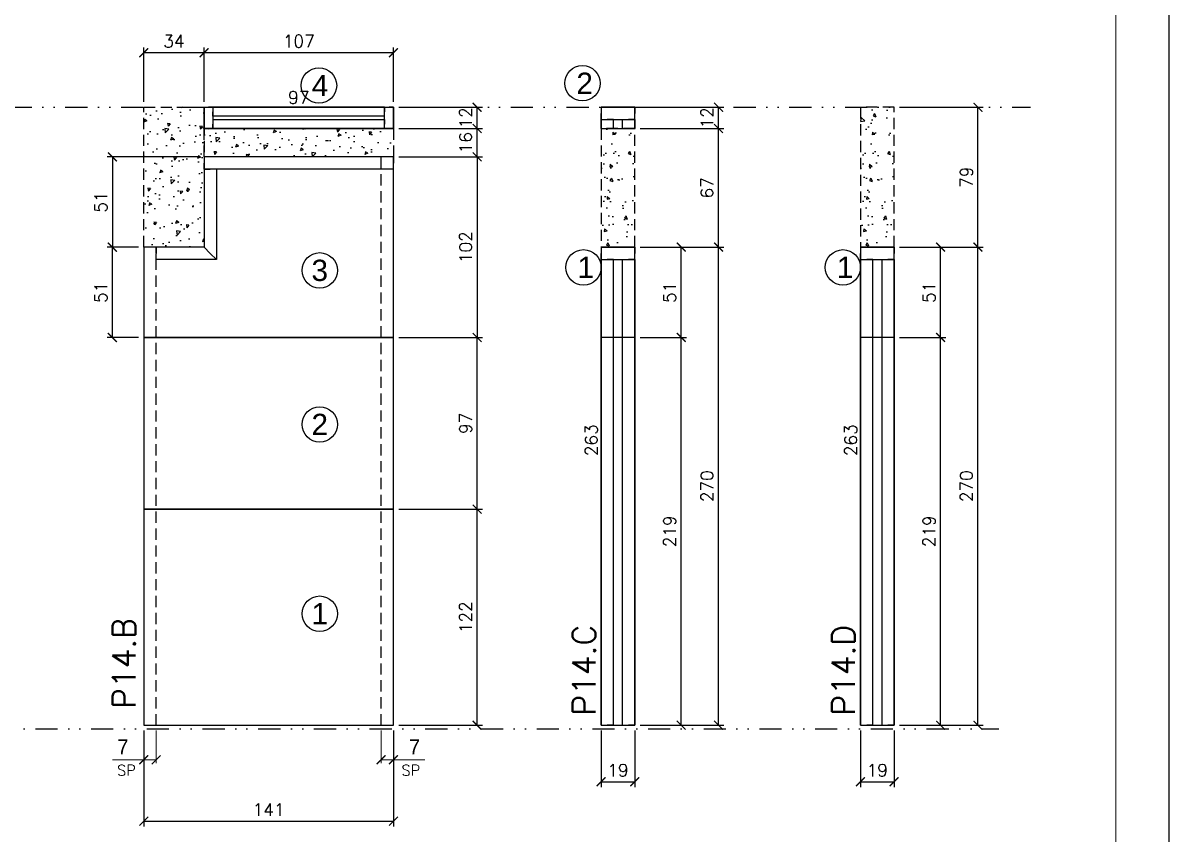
# Model space of a CAD drawing. Extents: x -23436 to 4767, y -4131 to 9755.
# Drawn here: x -16669 to -16021, y 3287 to 3745 of the extents above; entities that cross this region are included whole.
import ezdxf
from ezdxf.enums import TextEntityAlignment as Align

# ---------------------------------------------------------------- set-up
doc = ezdxf.new("R2010")
doc.units = 0
doc.header["$PDMODE"] = 2
doc.header["$PDSIZE"] = 10
doc.linetypes.add('DIVIDE2', pattern=[0.625, 0.25, -0.125, 0, -0.125, 0, -0.125])
doc.linetypes.add('HIDDEN', pattern=[9.525, 6.35, -3.175])
doc.layers.get('0').update_dxf_attribs({"lineweight": 13})
doc.layers.get('Defpoints').update_dxf_attribs({"lineweight": 13})
for name, color, linetype in [('Concreto', 250, 'HIDDEN'), ('Cota', 4, 'Continuous'), ('Cota Sarrafo', 180, 'Continuous'), ('MB Logo', 254, 'Continuous'), ('Nível', 160, 'Continuous'), ('Painéis', 30, 'Continuous'), ('Romaneio', 10, 'Continuous'), ('Sarr 7x7', 104, 'Continuous'), ('Sarrafo de Pressão', 42, 'HIDDEN')]:
    doc.layers.add(name, color=color, linetype=linetype)
for name, color, linetype, lineweight in [('cotas', 4, 'Continuous', 13), ('FOLHA MB', 7, 'Continuous', 13), ('Texto Seção', 7, 'Continuous', 15)]:
    doc.layers.add(name, color=color, linetype=linetype, lineweight=lineweight)
doc.layers.add('Laje_Perimetro', color=7, linetype='Continuous', plot=False)
doc.styles.add('ARIAL', font='arial.ttf', dxfattribs={"oblique": 15, "height": 25})
doc.styles.add('REGUA-120', font='ROMANS.shx', dxfattribs={"height": 15})
doc.styles.add('ROMANS', font='romans.shx')
doc.styles.add('ROMAS860', font='ROMAS860.SHX')
doc.dimstyles.new('cotas', dxfattribs={"dimtxt": 8.5, "dimasz": 5, "dimexe": 2, "dimexo": 3, "dimgap": 3, "dimtad": 1, "dimdec": 1, "dimzin": 9, "dimdsep": 46, "dimtxsty": 'ROMAS860', "dimblk": 'ARCHTICK', "dimcen": 0, "dimclrd": 4, "dimclre": 4, "dimclrt": 1, "dimadec": 0, "dimazin": 2, "dimtfac": 1, "dimtdec": 1, "dimtix": 1, "dimtmove": 0, "dimatfit": 2, "dimldrblk": 'OBLIQUE', "dimfxl": 0, "dimtolj": 1, "dimtzin": 0, "dimlwd": 13, "dimlwe": 13, "dimarcsym": 0})
doc.dimstyles.new('PAINEL', dxfattribs={"dimtxt": 7, "dimasz": 5, "dimexe": 3, "dimexo": 3, "dimgap": 3, "dimtad": 1, "dimdec": 1, "dimzin": 12, "dimdsep": 46, "dimtxsty": 'ROMANS', "dimblk": 'ARCHTICK', "dimcen": 0, "dimclrd": 4, "dimclre": 4, "dimclrt": 1, "dimadec": 1, "dimazin": 3, "dimtfac": 1, "dimtdec": 1, "dimtmove": 0, "dimatfit": 3, "dimldrblk": 'OBLIQUE', "dimfxl": 0, "dimtolj": 1, "dimtzin": 12, "dimarcsym": 0})
doc.dimstyles.new('projeto2', dxfattribs={"dimtxt": 7, "dimasz": 5, "dimexe": 1.25, "dimexo": 2.5, "dimgap": 2, "dimtad": 1, "dimdec": 1, "dimdsep": 46, "dimtxsty": 'ROMANS', "dimblk": 'OBLIQUE', "dimcen": 10, "dimdle": 1, "dimse1": 1, "dimse2": 1, "dimsd1": 1, "dimsd2": 1, "dimclrd": 256, "dimclre": 256, "dimclrt": 1, "dimadec": 0, "dimazin": 0, "dimtfac": 1, "dimtdec": 1, "dimtmove": 0, "dimatfit": 3, "dimldrblk": 'OBLIQUE', "dimfxl": 0, "dimlwd": -1, "dimlwe": -1, "dimarcsym": 0})

# ---------------------------------------------------------------- blocks, each defined once
blk = doc.blocks.new('A$C169d8357')
at = {"layer": 'FOLHA MB', "color": 1}
for points in [[(0, 1199.94), (0, 149.94), (1485.02, 149.94), (1485.02, 1199.94)], [(70, 1169.94), (70, 179.94), (1455.02, 179.94), (1455.02, 1169.94)]]:
    blk.add_lwpolyline(points, close=True, dxfattribs=at)
blk = doc.blocks.new('_ArchTick')
at = {"color": 0, "linetype": 'ByBlock', "const_width": 0.15}
blk.add_lwpolyline([(-0.5, -0.5), (0.5, 0.5)], dxfattribs=at)
blk = doc.blocks.new('*D356')
at = {"layer": 'Cota', "color": 4, "lineweight": -2, "transparency": 16777216}
for p, q in [((-16456.32, 3470), (-16409.07, 3470)), ((-16412.07, 3348), (-16412.07, 3470)), ((-16456.32, 3348), (-16409.07, 3348))]:
    blk.add_line(p, q, dxfattribs=at)
at = {"layer": 'Defpoints', "color": 0, "transparency": 16777216}
for p in [(-16459.32, 3470), (-16412.07, 3470), (-16459.32, 3348)]:
    blk.add_point(p, dxfattribs=at)
at = {"layer": 'Cota', "color": 4, "lineweight": -2, "transparency": 16777216, "xscale": 5, "yscale": 5, "zscale": 5}
for p, rotation in [((-16412.07, 3470), 90), ((-16412.07, 3348), 270)]:
    blk.add_blockref('_ArchTick', p, dxfattribs=dict(at, rotation=rotation))
at = {"layer": 'Cota', "color": 1, "transparency": 16777216, "insert": (-16418.57, 3409), "char_height": 7, "attachment_point": 5, "rotation": 90, "style": 'ROMANS'}
blk.add_mtext('\\A1;122', dxfattribs=at)
blk = doc.blocks.new('_OBLIQUE')
at = {"color": 0, "linetype": 'ByBlock', "lineweight": -2}
for p, q in [((0, 0), (-1, 0)), ((-0.5, -0.5), (0.5, 0.5))]:
    blk.add_line(p, q, dxfattribs=at)
blk = doc.blocks.new('*D357')
at = {"layer": 'Cota', "color": 4, "lineweight": -2, "transparency": 16777216}
for p, q in [((-16456.32, 3567), (-16409.07, 3567)), ((-16412.07, 3470), (-16412.07, 3567)), ((-16456.32, 3470), (-16409.07, 3470))]:
    blk.add_line(p, q, dxfattribs=at)
at = {"layer": 'Defpoints', "color": 0, "transparency": 16777216}
for p in [(-16459.32, 3567), (-16412.07, 3567), (-16459.32, 3470)]:
    blk.add_point(p, dxfattribs=at)
at = {"layer": 'Cota', "color": 4, "lineweight": -2, "transparency": 16777216, "xscale": 5, "yscale": 5, "zscale": 5}
for p, rotation in [((-16412.07, 3567), 90), ((-16412.07, 3470), 270)]:
    blk.add_blockref('_ArchTick', p, dxfattribs=dict(at, rotation=rotation))
at = {"layer": 'Cota', "color": 1, "transparency": 16777216, "insert": (-16418.57, 3518.5), "char_height": 7, "attachment_point": 5, "rotation": 90, "style": 'ROMANS'}
blk.add_mtext('\\A1;97', dxfattribs=at)
blk = doc.blocks.new('*D358')
at = {"layer": 'Cota', "color": 4, "lineweight": 13, "transparency": 16777216}
for p, q in [((-16466.32, 3345), (-16466.32, 3326.52)), ((-16459.32, 3345), (-16459.32, 3326.52)), ((-16466.32, 3328.52), (-16459.32, 3328.52)), ((-16459.32, 3328.52), (-16441.65, 3328.52))]:
    blk.add_line(p, q, dxfattribs=at)
at = {"layer": 'Defpoints', "color": 0, "transparency": 16777216}
for p in [(-16466.32, 3348), (-16459.32, 3348), (-16459.32, 3328.52)]:
    blk.add_point(p, dxfattribs=at)
at = {"layer": 'Cota', "color": 4, "lineweight": 13, "transparency": 16777216, "xscale": 5, "yscale": 5, "zscale": 5, "rotation": 180}
blk.add_blockref('_ArchTick', (-16466.32, 3328.52), dxfattribs=at)
at = {"layer": 'Cota', "color": 4, "lineweight": 13, "transparency": 16777216, "xscale": 5, "yscale": 5, "zscale": 5}
blk.add_blockref('_ArchTick', (-16459.32, 3328.52), dxfattribs=at)
at = {"layer": 'Cota', "color": 1, "transparency": 16777216, "insert": (-16447.48, 3335.77), "char_height": 8.5, "attachment_point": 5, "style": 'ROMAS860'}
blk.add_mtext('\\A1;7', dxfattribs=at)
blk = doc.blocks.new('*D359')
at = {"layer": 'Cota', "color": 4, "lineweight": -2, "transparency": 16777216}
for p, q in [((-16600.32, 3345), (-16600.32, 3290.83)), ((-16459.32, 3345), (-16459.32, 3290.83)), ((-16600.32, 3293.83), (-16459.32, 3293.83))]:
    blk.add_line(p, q, dxfattribs=at)
at = {"layer": 'Defpoints', "color": 0, "transparency": 16777216}
for p in [(-16600.32, 3348), (-16459.32, 3348), (-16459.32, 3293.83)]:
    blk.add_point(p, dxfattribs=at)
at = {"layer": 'Cota', "color": 4, "lineweight": -2, "transparency": 16777216, "xscale": 5, "yscale": 5, "zscale": 5, "rotation": 180}
blk.add_blockref('_ArchTick', (-16600.32, 3293.83), dxfattribs=at)
at = {"layer": 'Cota', "color": 4, "lineweight": -2, "transparency": 16777216, "xscale": 5, "yscale": 5, "zscale": 5}
blk.add_blockref('_ArchTick', (-16459.32, 3293.83), dxfattribs=at)
at = {"layer": 'Cota', "color": 1, "transparency": 16777216, "insert": (-16529.82, 3300.33), "char_height": 7, "attachment_point": 5, "style": 'ROMANS'}
blk.add_mtext('\\A1;141', dxfattribs=at)
blk = doc.blocks.new('*D360')
at = {"layer": 'Cota', "color": 4, "lineweight": 13, "transparency": 16777216}
for p, q in [((-16600.32, 3345), (-16600.32, 3326.52)), ((-16593.32, 3345), (-16593.32, 3326.52)), ((-16600.32, 3328.52), (-16617.98, 3328.52)), ((-16593.32, 3328.52), (-16600.32, 3328.52))]:
    blk.add_line(p, q, dxfattribs=at)
at = {"layer": 'Defpoints', "color": 0, "transparency": 16777216}
for p in [(-16600.32, 3348), (-16593.32, 3348), (-16600.32, 3328.52)]:
    blk.add_point(p, dxfattribs=at)
at = {"layer": 'Cota', "color": 4, "lineweight": 13, "transparency": 16777216, "xscale": 5, "yscale": 5, "zscale": 5, "rotation": 180}
blk.add_blockref('_ArchTick', (-16600.32, 3328.52), dxfattribs=at)
at = {"layer": 'Cota', "color": 4, "lineweight": 13, "transparency": 16777216, "xscale": 5, "yscale": 5, "zscale": 5}
blk.add_blockref('_ArchTick', (-16593.32, 3328.52), dxfattribs=at)
at = {"layer": 'Cota', "color": 1, "transparency": 16777216, "insert": (-16612.15, 3335.77), "char_height": 8.5, "attachment_point": 5, "style": 'ROMAS860'}
blk.add_mtext('\\A1;7', dxfattribs=at)
blk = doc.blocks.new('*D361')
at = {"layer": 'Cota', "color": 4, "lineweight": -2, "transparency": 16777216}
for p, q in [((-16603.32, 3618), (-16621.08, 3618)), ((-16618.08, 3567), (-16618.08, 3618)), ((-16603.32, 3567), (-16621.08, 3567))]:
    blk.add_line(p, q, dxfattribs=at)
at = {"layer": 'Defpoints', "color": 0, "transparency": 16777216}
for p in [(-16618.08, 3618), (-16600.32, 3618), (-16600.32, 3567)]:
    blk.add_point(p, dxfattribs=at)
at = {"layer": 'Cota', "color": 4, "lineweight": -2, "transparency": 16777216, "xscale": 5, "yscale": 5, "zscale": 5}
for p, rotation in [((-16618.08, 3618), 90), ((-16618.08, 3567), 270)]:
    blk.add_blockref('_ArchTick', p, dxfattribs=dict(at, rotation=rotation))
at = {"layer": 'Cota', "color": 1, "transparency": 16777216, "insert": (-16624.58, 3592.5), "char_height": 7, "attachment_point": 5, "rotation": 90, "style": 'ROMANS'}
blk.add_mtext('\\A1;51', dxfattribs=at)
blk = doc.blocks.new('*D362')
at = {"layer": 'Cota', "color": 4, "lineweight": -2, "transparency": 16777216}
for p, q in [((-16456.32, 3669), (-16409.07, 3669)), ((-16412.07, 3669), (-16412.07, 3567)), ((-16456.32, 3567), (-16409.07, 3567))]:
    blk.add_line(p, q, dxfattribs=at)
at = {"layer": 'Defpoints', "color": 0, "transparency": 16777216}
for p in [(-16459.32, 3669), (-16459.32, 3567), (-16412.07, 3567)]:
    blk.add_point(p, dxfattribs=at)
at = {"layer": 'Cota', "color": 4, "lineweight": -2, "transparency": 16777216, "xscale": 5, "yscale": 5, "zscale": 5}
for p, rotation in [((-16412.07, 3669), 90), ((-16412.07, 3567), 270)]:
    blk.add_blockref('_ArchTick', p, dxfattribs=dict(at, rotation=rotation))
at = {"layer": 'Cota', "color": 1, "transparency": 16777216, "insert": (-16418.57, 3618), "char_height": 7, "attachment_point": 5, "rotation": 90, "style": 'ROMANS'}
blk.add_mtext('\\A1;102', dxfattribs=at)
blk = doc.blocks.new('*D363')
at = {"layer": 'Defpoints', "color": 0, "transparency": 16777216}
for p in [(-16561.32, 3697), (-16561.32, 3697), (-16464.32, 3697)]:
    blk.add_point(p, dxfattribs=at)
at = {"layer": 'Cota Sarrafo', "color": 1, "transparency": 16777216, "insert": (-16512.82, 3702.5), "char_height": 7, "attachment_point": 5, "style": 'ROMANS'}
blk.add_mtext('97', dxfattribs=at)
blk = doc.blocks.new('*D364')
at = {"layer": 'Cota', "color": 4, "lineweight": -2, "transparency": 16777216}
for p, q in [((-16456.32, 3685), (-16409.07, 3685)), ((-16412.07, 3669), (-16412.07, 3685)), ((-16456.32, 3669), (-16409.07, 3669))]:
    blk.add_line(p, q, dxfattribs=at)
at = {"layer": 'Defpoints', "color": 0, "transparency": 16777216}
for p in [(-16459.32, 3685), (-16412.07, 3685), (-16459.32, 3669)]:
    blk.add_point(p, dxfattribs=at)
at = {"layer": 'Cota', "color": 4, "lineweight": -2, "transparency": 16777216, "xscale": 5, "yscale": 5, "zscale": 5}
for p, rotation in [((-16412.07, 3685), 90), ((-16412.07, 3669), 270)]:
    blk.add_blockref('_ArchTick', p, dxfattribs=dict(at, rotation=rotation))
at = {"layer": 'Cota', "color": 1, "transparency": 16777216, "insert": (-16418.57, 3677), "char_height": 7, "attachment_point": 5, "rotation": 90, "style": 'ROMANS'}
blk.add_mtext('\\A1;16', dxfattribs=at)
blk = doc.blocks.new('*D365')
at = {"layer": 'Cota', "color": 4, "lineweight": -2, "transparency": 16777216}
for p, q in [((-16456.32, 3697), (-16409.07, 3697)), ((-16412.07, 3685), (-16412.07, 3697)), ((-16456.32, 3685), (-16409.07, 3685))]:
    blk.add_line(p, q, dxfattribs=at)
at = {"layer": 'Defpoints', "color": 0, "transparency": 16777216}
for p in [(-16459.32, 3697), (-16412.07, 3697), (-16459.32, 3685)]:
    blk.add_point(p, dxfattribs=at)
at = {"layer": 'Cota', "color": 4, "lineweight": -2, "transparency": 16777216, "xscale": 5, "yscale": 5, "zscale": 5}
for p, rotation in [((-16412.07, 3697), 90), ((-16412.07, 3685), 270)]:
    blk.add_blockref('_ArchTick', p, dxfattribs=dict(at, rotation=rotation))
at = {"layer": 'Cota', "color": 1, "transparency": 16777216, "insert": (-16418.57, 3691), "char_height": 7, "attachment_point": 5, "rotation": 90, "style": 'ROMANS'}
blk.add_mtext('\\A1;12', dxfattribs=at)
blk = doc.blocks.new('*D366')
at = {"layer": 'Cota', "color": 4, "lineweight": -2, "transparency": 16777216}
for p, q in [((-16566.32, 3700), (-16566.32, 3730.81)), ((-16459.32, 3700), (-16459.32, 3730.81)), ((-16459.32, 3727.81), (-16566.32, 3727.81))]:
    blk.add_line(p, q, dxfattribs=at)
at = {"layer": 'Defpoints', "color": 0, "transparency": 16777216}
for p in [(-16566.32, 3727.81), (-16566.32, 3697), (-16459.32, 3697)]:
    blk.add_point(p, dxfattribs=at)
at = {"layer": 'Cota', "color": 4, "lineweight": -2, "transparency": 16777216, "xscale": 5, "yscale": 5, "zscale": 5, "rotation": 180}
blk.add_blockref('_ArchTick', (-16566.32, 3727.81), dxfattribs=at)
at = {"layer": 'Cota', "color": 4, "lineweight": -2, "transparency": 16777216, "xscale": 5, "yscale": 5, "zscale": 5}
blk.add_blockref('_ArchTick', (-16459.32, 3727.81), dxfattribs=at)
at = {"layer": 'Cota', "color": 1, "transparency": 16777216, "insert": (-16512.82, 3734.31), "char_height": 7, "attachment_point": 5, "style": 'ROMANS'}
blk.add_mtext('\\A1;107', dxfattribs=at)
blk = doc.blocks.new('*D367')
at = {"layer": 'Cota', "color": 4, "lineweight": -2, "transparency": 16777216}
for p, q in [((-16600.32, 3700), (-16600.32, 3730.81)), ((-16566.32, 3700), (-16566.32, 3730.81)), ((-16566.32, 3727.81), (-16600.32, 3727.81))]:
    blk.add_line(p, q, dxfattribs=at)
at = {"layer": 'Defpoints', "color": 0, "transparency": 16777216}
for p in [(-16600.32, 3727.81), (-16600.32, 3697), (-16566.32, 3697)]:
    blk.add_point(p, dxfattribs=at)
at = {"layer": 'Cota', "color": 4, "lineweight": -2, "transparency": 16777216, "xscale": 5, "yscale": 5, "zscale": 5, "rotation": 180}
blk.add_blockref('_ArchTick', (-16600.32, 3727.81), dxfattribs=at)
at = {"layer": 'Cota', "color": 4, "lineweight": -2, "transparency": 16777216, "xscale": 5, "yscale": 5, "zscale": 5}
blk.add_blockref('_ArchTick', (-16566.32, 3727.81), dxfattribs=at)
at = {"layer": 'Cota', "color": 1, "transparency": 16777216, "insert": (-16583.32, 3734.31), "char_height": 7, "attachment_point": 5, "style": 'ROMANS'}
blk.add_mtext('\\A1;34', dxfattribs=at)
blk = doc.blocks.new('*D368')
at = {"layer": 'Cota', "color": 4, "lineweight": -2, "transparency": 16777216}
for p, q in [((-16569.32, 3669), (-16621.08, 3669)), ((-16618.08, 3669), (-16618.08, 3618)), ((-16603.32, 3618), (-16621.08, 3618))]:
    blk.add_line(p, q, dxfattribs=at)
at = {"layer": 'Defpoints', "color": 0, "transparency": 16777216}
for p in [(-16566.32, 3669), (-16618.08, 3618), (-16600.32, 3618)]:
    blk.add_point(p, dxfattribs=at)
at = {"layer": 'Cota', "color": 4, "lineweight": -2, "transparency": 16777216, "xscale": 5, "yscale": 5, "zscale": 5}
for p, rotation in [((-16618.08, 3669), 90), ((-16618.08, 3618), 270)]:
    blk.add_blockref('_ArchTick', p, dxfattribs=dict(at, rotation=rotation))
at = {"layer": 'Cota', "color": 1, "transparency": 16777216, "insert": (-16624.58, 3643.5), "char_height": 7, "attachment_point": 5, "rotation": 90, "style": 'ROMANS'}
blk.add_mtext('\\A1;51', dxfattribs=at)
blk = doc.blocks.new('*D369')
at = {"layer": 'Cota', "color": 4, "lineweight": -2, "transparency": 16777216}
for p, q in [((-16342.11, 3345), (-16342.11, 3313.11)), ((-16323.11, 3345), (-16323.11, 3313.11)), ((-16342.11, 3316.11), (-16323.11, 3316.11))]:
    blk.add_line(p, q, dxfattribs=at)
at = {"layer": 'Defpoints', "color": 0, "transparency": 16777216}
for p in [(-16342.11, 3348), (-16323.11, 3348), (-16323.11, 3316.11)]:
    blk.add_point(p, dxfattribs=at)
at = {"layer": 'Cota', "color": 4, "lineweight": -2, "transparency": 16777216, "xscale": 5, "yscale": 5, "zscale": 5, "rotation": 180}
blk.add_blockref('_ArchTick', (-16342.11, 3316.11), dxfattribs=at)
at = {"layer": 'Cota', "color": 4, "lineweight": -2, "transparency": 16777216, "xscale": 5, "yscale": 5, "zscale": 5}
blk.add_blockref('_ArchTick', (-16323.11, 3316.11), dxfattribs=at)
at = {"layer": 'Cota', "color": 1, "transparency": 16777216, "insert": (-16332.61, 3322.61), "char_height": 7, "attachment_point": 5, "style": 'ROMANS'}
blk.add_mtext('\\A1;19', dxfattribs=at)
blk = doc.blocks.new('*D370')
at = {"layer": 'Cota', "color": 4, "lineweight": -2, "transparency": 16777216}
for p, q in [((-16320.11, 3685), (-16272.76, 3685)), ((-16275.76, 3618), (-16275.76, 3685)), ((-16320.11, 3618), (-16272.76, 3618))]:
    blk.add_line(p, q, dxfattribs=at)
at = {"layer": 'Defpoints', "color": 0, "transparency": 16777216}
for p in [(-16323.11, 3685), (-16275.76, 3685), (-16323.11, 3618)]:
    blk.add_point(p, dxfattribs=at)
at = {"layer": 'Cota', "color": 4, "lineweight": -2, "transparency": 16777216, "xscale": 5, "yscale": 5, "zscale": 5}
for p, rotation in [((-16275.76, 3685), 90), ((-16275.76, 3618), 270)]:
    blk.add_blockref('_ArchTick', p, dxfattribs=dict(at, rotation=rotation))
at = {"layer": 'Cota', "color": 1, "transparency": 16777216, "insert": (-16282.26, 3651.5), "char_height": 7, "attachment_point": 5, "rotation": 90, "style": 'ROMANS'}
blk.add_mtext('\\A1;67', dxfattribs=at)
blk = doc.blocks.new('*D371')
at = {"layer": 'Defpoints', "color": 0, "transparency": 16777216}
for p in [(-16335.11, 3611), (-16342.11, 3348), (-16342.11, 3348)]:
    blk.add_point(p, dxfattribs=at)
at = {"layer": 'Cota Sarrafo', "color": 1, "transparency": 16777216, "insert": (-16347.61, 3508.98), "char_height": 7, "attachment_point": 5, "rotation": 90, "style": 'ROMANS'}
blk.add_mtext('263', dxfattribs=at)
blk = doc.blocks.new('*D372')
at = {"layer": 'Cota', "color": 4, "lineweight": -2, "transparency": 16777216}
for p, q in [((-16320.11, 3567), (-16293.85, 3567)), ((-16296.85, 3348), (-16296.85, 3567)), ((-16320.11, 3348), (-16293.85, 3348))]:
    blk.add_line(p, q, dxfattribs=at)
at = {"layer": 'Defpoints', "color": 0, "transparency": 16777216}
for p in [(-16323.11, 3567), (-16296.85, 3567), (-16323.11, 3348)]:
    blk.add_point(p, dxfattribs=at)
at = {"layer": 'Cota', "color": 4, "lineweight": -2, "transparency": 16777216, "xscale": 5, "yscale": 5, "zscale": 5}
for p, rotation in [((-16296.85, 3567), 90), ((-16296.85, 3348), 270)]:
    blk.add_blockref('_ArchTick', p, dxfattribs=dict(at, rotation=rotation))
at = {"layer": 'Cota', "color": 1, "transparency": 16777216, "insert": (-16303.35, 3457.5), "char_height": 7, "attachment_point": 5, "rotation": 90, "style": 'ROMANS'}
blk.add_mtext('\\A1;219', dxfattribs=at)
blk = doc.blocks.new('*D373')
at = {"layer": 'Cota', "color": 4, "lineweight": -2, "transparency": 16777216}
for p, q in [((-16320.11, 3618), (-16293.85, 3618)), ((-16296.85, 3567), (-16296.85, 3618)), ((-16320.11, 3567), (-16293.85, 3567))]:
    blk.add_line(p, q, dxfattribs=at)
at = {"layer": 'Defpoints', "color": 0, "transparency": 16777216}
for p in [(-16323.11, 3618), (-16296.85, 3618), (-16323.11, 3567)]:
    blk.add_point(p, dxfattribs=at)
at = {"layer": 'Cota', "color": 4, "lineweight": -2, "transparency": 16777216, "xscale": 5, "yscale": 5, "zscale": 5}
for p, rotation in [((-16296.85, 3618), 90), ((-16296.85, 3567), 270)]:
    blk.add_blockref('_ArchTick', p, dxfattribs=dict(at, rotation=rotation))
at = {"layer": 'Cota', "color": 1, "transparency": 16777216, "insert": (-16303.35, 3592.5), "char_height": 7, "attachment_point": 5, "rotation": 90, "style": 'ROMANS'}
blk.add_mtext('\\A1;51', dxfattribs=at)
blk = doc.blocks.new('*D374')
at = {"layer": 'Cota', "color": 4, "lineweight": -2, "transparency": 16777216}
for p, q in [((-16320.11, 3618), (-16272.76, 3618)), ((-16275.76, 3348), (-16275.76, 3618)), ((-16320.11, 3348), (-16272.76, 3348))]:
    blk.add_line(p, q, dxfattribs=at)
at = {"layer": 'Defpoints', "color": 0, "transparency": 16777216}
for p in [(-16323.11, 3618), (-16275.76, 3618), (-16323.11, 3348)]:
    blk.add_point(p, dxfattribs=at)
at = {"layer": 'Cota', "color": 4, "lineweight": -2, "transparency": 16777216, "xscale": 5, "yscale": 5, "zscale": 5}
for p, rotation in [((-16275.76, 3618), 90), ((-16275.76, 3348), 270)]:
    blk.add_blockref('_ArchTick', p, dxfattribs=dict(at, rotation=rotation))
at = {"layer": 'Cota', "color": 1, "transparency": 16777216, "insert": (-16282.26, 3483), "char_height": 7, "attachment_point": 5, "rotation": 90, "style": 'ROMANS'}
blk.add_mtext('\\A1;270', dxfattribs=at)
blk = doc.blocks.new('*D375')
at = {"layer": 'Cota', "color": 4, "lineweight": -2, "transparency": 16777216}
for p, q in [((-16320.11, 3697), (-16272.76, 3697)), ((-16275.76, 3685), (-16275.76, 3697)), ((-16320.11, 3685), (-16272.76, 3685))]:
    blk.add_line(p, q, dxfattribs=at)
at = {"layer": 'Defpoints', "color": 0, "transparency": 16777216}
for p in [(-16323.11, 3697), (-16275.76, 3697), (-16323.11, 3685)]:
    blk.add_point(p, dxfattribs=at)
at = {"layer": 'Cota', "color": 4, "lineweight": -2, "transparency": 16777216, "xscale": 5, "yscale": 5, "zscale": 5}
for p, rotation in [((-16275.76, 3697), 90), ((-16275.76, 3685), 270)]:
    blk.add_blockref('_ArchTick', p, dxfattribs=dict(at, rotation=rotation))
at = {"layer": 'Cota', "color": 1, "transparency": 16777216, "insert": (-16282.26, 3691), "char_height": 7, "attachment_point": 5, "rotation": 90, "style": 'ROMANS'}
blk.add_mtext('\\A1;12', dxfattribs=at)
blk = doc.blocks.new('*D376')
at = {"layer": 'Cota', "color": 4, "lineweight": -2, "transparency": 16777216}
for p, q in [((-16195.61, 3345), (-16195.61, 3313.11)), ((-16176.61, 3345), (-16176.61, 3313.11)), ((-16195.61, 3316.11), (-16176.61, 3316.11))]:
    blk.add_line(p, q, dxfattribs=at)
at = {"layer": 'Defpoints', "color": 0, "transparency": 16777216}
for p in [(-16195.61, 3348), (-16176.61, 3348), (-16176.61, 3316.11)]:
    blk.add_point(p, dxfattribs=at)
at = {"layer": 'Cota', "color": 4, "lineweight": -2, "transparency": 16777216, "xscale": 5, "yscale": 5, "zscale": 5, "rotation": 180}
blk.add_blockref('_ArchTick', (-16195.61, 3316.11), dxfattribs=at)
at = {"layer": 'Cota', "color": 4, "lineweight": -2, "transparency": 16777216, "xscale": 5, "yscale": 5, "zscale": 5}
blk.add_blockref('_ArchTick', (-16176.61, 3316.11), dxfattribs=at)
at = {"layer": 'Cota', "color": 1, "transparency": 16777216, "insert": (-16186.11, 3322.61), "char_height": 7, "attachment_point": 5, "style": 'ROMANS'}
blk.add_mtext('\\A1;19', dxfattribs=at)
blk = doc.blocks.new('*D377')
at = {"layer": 'Cota', "color": 4, "lineweight": -2, "transparency": 16777216}
for p, q in [((-16173.61, 3697), (-16126.27, 3697)), ((-16129.27, 3618), (-16129.27, 3697)), ((-16173.61, 3618), (-16126.27, 3618))]:
    blk.add_line(p, q, dxfattribs=at)
at = {"layer": 'Defpoints', "color": 0, "transparency": 16777216}
for p in [(-16176.61, 3697), (-16129.27, 3697), (-16176.61, 3618)]:
    blk.add_point(p, dxfattribs=at)
at = {"layer": 'Cota', "color": 4, "lineweight": -2, "transparency": 16777216, "xscale": 5, "yscale": 5, "zscale": 5}
for p, rotation in [((-16129.27, 3697), 90), ((-16129.27, 3618), 270)]:
    blk.add_blockref('_ArchTick', p, dxfattribs=dict(at, rotation=rotation))
at = {"layer": 'Cota', "color": 1, "transparency": 16777216, "insert": (-16135.77, 3657.5), "char_height": 7, "attachment_point": 5, "rotation": 90, "style": 'ROMANS'}
blk.add_mtext('\\A1;79', dxfattribs=at)
blk = doc.blocks.new('*D378')
at = {"layer": 'Defpoints', "color": 0, "transparency": 16777216}
for p in [(-16188.61, 3611), (-16195.61, 3348), (-16195.61, 3348)]:
    blk.add_point(p, dxfattribs=at)
at = {"layer": 'Cota Sarrafo', "color": 1, "transparency": 16777216, "insert": (-16201.11, 3508.98), "char_height": 7, "attachment_point": 5, "rotation": 90, "style": 'ROMANS'}
blk.add_mtext('263', dxfattribs=at)
blk = doc.blocks.new('*D379')
at = {"layer": 'Cota', "color": 4, "lineweight": -2, "transparency": 16777216}
for p, q in [((-16173.61, 3567), (-16147.36, 3567)), ((-16150.36, 3348), (-16150.36, 3567)), ((-16173.61, 3348), (-16147.36, 3348))]:
    blk.add_line(p, q, dxfattribs=at)
at = {"layer": 'Defpoints', "color": 0, "transparency": 16777216}
for p in [(-16176.61, 3567), (-16150.36, 3567), (-16176.61, 3348)]:
    blk.add_point(p, dxfattribs=at)
at = {"layer": 'Cota', "color": 4, "lineweight": -2, "transparency": 16777216, "xscale": 5, "yscale": 5, "zscale": 5}
for p, rotation in [((-16150.36, 3567), 90), ((-16150.36, 3348), 270)]:
    blk.add_blockref('_ArchTick', p, dxfattribs=dict(at, rotation=rotation))
at = {"layer": 'Cota', "color": 1, "transparency": 16777216, "insert": (-16156.86, 3457.5), "char_height": 7, "attachment_point": 5, "rotation": 90, "style": 'ROMANS'}
blk.add_mtext('\\A1;219', dxfattribs=at)
blk = doc.blocks.new('*D380')
at = {"layer": 'Cota', "color": 4, "lineweight": -2, "transparency": 16777216}
for p, q in [((-16173.61, 3618), (-16147.36, 3618)), ((-16150.36, 3567), (-16150.36, 3618)), ((-16173.61, 3567), (-16147.36, 3567))]:
    blk.add_line(p, q, dxfattribs=at)
at = {"layer": 'Defpoints', "color": 0, "transparency": 16777216}
for p in [(-16176.61, 3618), (-16150.36, 3618), (-16176.61, 3567)]:
    blk.add_point(p, dxfattribs=at)
at = {"layer": 'Cota', "color": 4, "lineweight": -2, "transparency": 16777216, "xscale": 5, "yscale": 5, "zscale": 5}
for p, rotation in [((-16150.36, 3618), 90), ((-16150.36, 3567), 270)]:
    blk.add_blockref('_ArchTick', p, dxfattribs=dict(at, rotation=rotation))
at = {"layer": 'Cota', "color": 1, "transparency": 16777216, "insert": (-16156.86, 3592.5), "char_height": 7, "attachment_point": 5, "rotation": 90, "style": 'ROMANS'}
blk.add_mtext('\\A1;51', dxfattribs=at)
blk = doc.blocks.new('*D381')
at = {"layer": 'Cota', "color": 4, "lineweight": -2, "transparency": 16777216}
for p, q in [((-16173.61, 3618), (-16126.27, 3618)), ((-16129.27, 3348), (-16129.27, 3618)), ((-16173.61, 3348), (-16126.27, 3348))]:
    blk.add_line(p, q, dxfattribs=at)
at = {"layer": 'Defpoints', "color": 0, "transparency": 16777216}
for p in [(-16176.61, 3618), (-16129.27, 3618), (-16176.61, 3348)]:
    blk.add_point(p, dxfattribs=at)
at = {"layer": 'Cota', "color": 4, "lineweight": -2, "transparency": 16777216, "xscale": 5, "yscale": 5, "zscale": 5}
for p, rotation in [((-16129.27, 3618), 90), ((-16129.27, 3348), 270)]:
    blk.add_blockref('_ArchTick', p, dxfattribs=dict(at, rotation=rotation))
at = {"layer": 'Cota', "color": 1, "transparency": 16777216, "insert": (-16135.77, 3483), "char_height": 7, "attachment_point": 5, "rotation": 90, "style": 'ROMANS'}
blk.add_mtext('\\A1;270', dxfattribs=at)

msp = doc.modelspace()

# ---------------------------------------------------------------- hatches: boundary and pattern name
at = {"layer": 'Concreto'}
h = msp.add_hatch(dxfattribs=at)
h.set_pattern_fill('AR-CONC', color=256, scale=0.1, angle=-180)
h.set_pattern_definition([(230, (3537.556, 28.633), (-18.218467, 1.593909), [1.905, -20.955]), (175, (3537.556, 28.633), (3.524342, -19.105685), [1.524, -16.764058]), (280.45144, (3536.038, 28.765), (-14.694125, -17.511775), [1.619001, -17.809024]), (226.1842, (3537.556, 23.553), (-27.107904, 4.204233), [2.8575, -31.4325]), (276.63556, (3535.297, 23.903), (-23.740413, -24.742612), [2.428502, -26.71356]), (171.18415, (3537.556, 23.553), (-23.740413, -24.742612), [2.285997, -25.145973]), (201, (3535.016, 24.823), (-15.161439, 10.22652), [1.905, -20.955]), (146, (3535.016, 24.823), (-6.180203, -18.418797), [1.524, -16.764]), (251.451445, (3533.752, 25.675), (-21.341642, -8.192277), [1.619001, -17.808994]), (217.5, (3537.556, 28.6327), (-0.3088603, -8.4555039), [0, -16.5608, 0, -17.018, 0, -16.8275]), (187.5, (3537.556, 28.633), (-6.6819663, -10.0180575), [0, -9.7028, 0, -16.1798, 0, -6.4135]), (147.5, (3543.22, 28.6327), (-13.5590595, 0.5728744), [0, -6.35, 0, -19.812, 0, -26.289]), (137.5, (3545.76, 28.633), (-14.812918, -2.542649), [0, -8.255, 0, -13.1572, 0, -18.669])])
h.paths.add_polyline_path([(-16566.318, 3618.003), (-16600.318, 3618.003), (-16600.318, 3697.003), (-16566.318, 3697.003)])
h = msp.add_hatch(dxfattribs=at)
h.set_pattern_fill('AR-CONC', color=256, scale=0.1, angle=-90)
h.set_pattern_definition([(320, (-1536.058, 10454.81), (-1.593909, -18.218467), [1.905, -20.955]), (265, (-1536.058, 10454.81), (19.105685, 3.524342), [1.524, -16.764058]), (10.45144, (-1536.19, 10453.292), (17.511775, -14.694125), [1.619, -17.809024]), (316.1842, (-1530.978, 10454.81), (-4.204233, -27.107904), [2.8575, -31.4325]), (6.63556, (-1531.328, 10452.55), (24.742612, -23.740413), [2.4285, -26.71356]), (261.18415, (-1530.978, 10454.81), (24.742612, -23.740413), [2.285997, -25.145973]), (291, (-1532.248, 10452.27), (-10.22652, -15.161439), [1.905, -20.955]), (236, (-1532.248, 10452.27), (18.418797, -6.180203), [1.524, -16.764]), (341.45145, (-1533.1, 10451.006), (8.192277, -21.341642), [1.619, -17.808994]), (307.5, (-1536.058, 10454.81), (8.455504, -0.3088603), [0, -16.5608, 0, -17.018, 0, -16.8275]), (277.5, (-1536.058, 10454.81), (10.0180575, -6.681966), [0, -9.7028, 0, -16.1798, 0, -6.4135]), (237.5, (-1536.058, 10460.474), (-0.5728744, -13.5590595), [0, -6.35, 0, -19.812, 0, -26.289]), (227.5, (-1536.058, 10463.014), (2.542649, -14.812918), [0, -8.255, 0, -13.1572, 0, -18.669])])
h.paths.add_polyline_path([(-16195.612, 3618.003), (-16176.612, 3618.003), (-16176.612, 3697.003), (-16195.612, 3697.003)])
h = msp.add_hatch(dxfattribs=at)
h.set_pattern_fill('AR-CONC', color=256, scale=0.1, angle=-180)
h.set_pattern_definition([(230, (3166.468, 28.633), (-18.218467, 1.593909), [1.905, -20.955]), (175, (3166.468, 28.633), (3.524342, -19.105685), [1.524, -16.764058]), (280.45144, (3164.95, 28.765), (-14.694125, -17.511775), [1.619001, -17.809024]), (226.1842, (3166.468, 23.553), (-27.107904, 4.204233), [2.8575, -31.4325]), (276.63556, (3164.21, 23.903), (-23.740413, -24.742612), [2.428502, -26.71356]), (171.18415, (3166.468, 23.553), (-23.740413, -24.742612), [2.285997, -25.145973]), (201, (3163.928, 24.823), (-15.161439, 10.22652), [1.905, -20.955]), (146, (3163.928, 24.823), (-6.180203, -18.418797), [1.524, -16.764]), (251.45145, (3162.664, 25.675), (-21.341642, -8.192277), [1.619001, -17.808994]), (217.5, (3166.468, 28.6327), (-0.3088603, -8.4555039), [0, -16.5608, 0, -17.018, 0, -16.8275]), (187.5, (3166.468, 28.633), (-6.6819663, -10.0180575), [0, -9.7028, 0, -16.1798, 0, -6.4135]), (147.5, (3172.132, 28.6327), (-13.5590595, 0.5728744), [0, -6.35, 0, -19.812, 0, -26.289]), (137.5, (3174.672, 28.633), (-14.812918, -2.542649), [0, -8.255, 0, -13.1572, 0, -18.669])])
h.paths.add_polyline_path([(-16459.318, 3669.003), (-16566.318, 3669.003), (-16566.318, 3685.003), (-16459.318, 3685.003)])
h = msp.add_hatch(dxfattribs=at)
h.set_pattern_fill('AR-CONC', color=256, scale=0.1, angle=-90)
h.set_pattern_definition([(320, (-1682.553, 10454.81), (-1.593909, -18.218467), [1.905, -20.955]), (265, (-1682.553, 10454.81), (19.105685, 3.524342), [1.524, -16.764058]), (10.45144, (-1682.686, 10453.292), (17.511775, -14.694125), [1.619, -17.809024]), (316.1842, (-1677.473, 10454.81), (-4.204233, -27.107904), [2.8575, -31.4325]), (6.63556, (-1677.823, 10452.55), (24.742612, -23.740413), [2.4285, -26.71356]), (261.18415, (-1677.473, 10454.81), (24.742612, -23.740413), [2.285997, -25.145973]), (291, (-1678.743, 10452.27), (-10.22652, -15.161439), [1.905, -20.955]), (236, (-1678.743, 10452.27), (18.418797, -6.180203), [1.524, -16.764]), (341.45145, (-1679.595, 10451.006), (8.192277, -21.341642), [1.619, -17.808994]), (307.5, (-1682.553, 10454.81), (8.455504, -0.3088603), [0, -16.5608, 0, -17.018, 0, -16.8275]), (277.5, (-1682.553, 10454.81), (10.0180575, -6.681966), [0, -9.7028, 0, -16.1798, 0, -6.4135]), (237.5, (-1682.553, 10460.474), (-0.5728744, -13.5590595), [0, -6.35, 0, -19.812, 0, -26.289]), (227.5, (-1682.553, 10463.014), (2.542649, -14.812918), [0, -8.255, 0, -13.1572, 0, -18.669])])
h.paths.add_polyline_path([(-16342.107, 3618.003), (-16323.107, 3618.003), (-16323.107, 3685.003), (-16342.107, 3685.003)])

# ---------------------------------------------------------------- linework, layer by layer
for points in [[(-16566.318, 3618.003), (-16600.318, 3618.003), (-16600.318, 3697.003), (-16566.318, 3697.003)], [(-16195.612, 3618.003), (-16176.612, 3618.003), (-16176.612, 3697.003), (-16195.612, 3697.003)], [(-16459.318, 3669.003), (-16566.318, 3669.003), (-16566.318, 3685.003), (-16459.318, 3685.003)], [(-16342.107, 3618.003), (-16323.107, 3618.003), (-16323.107, 3685.003), (-16342.107, 3685.003)]]:
    msp.add_lwpolyline(points, close=True, dxfattribs=at)
at = {"layer": 'cotas'}
for p, q in [((-16323.107, 3618.003), (-16323.107, 3348.003)), ((-16176.612, 3618.003), (-16176.612, 3348.003))]:
    msp.add_line(p, q, dxfattribs=at)
at = {"layer": 'Laje_Perimetro'}
msp.add_lwpolyline([(-16021.356, 3982.259), (-17506.377, 3982.259), (-17506.377, 2932.259), (-16021.356, 2932.259)], close=True, dxfattribs=at)
at = {"layer": 'Nível', "linetype": 'DIVIDE2', "ltscale": 50}
for p, q in [((-17053.505, 3697.003), (-16099.532, 3697.003)), ((-17070.357, 3346.003), (-16117.545, 3346.003))]:
    msp.add_line(p, q, dxfattribs=at)
at = {"layer": 'Painéis', "color": 32, "true_color": 0xcd6928}
for p, q in [((-16323.107, 3567.003), (-16342.107, 3567.003)), ((-16176.612, 3567.003), (-16195.612, 3567.003))]:
    msp.add_line(p, q, dxfattribs=at)
for points in [[(-16459.318, 3685.003), (-16566.318, 3685.003), (-16566.318, 3697.003), (-16459.318, 3697.003)], [(-16342.107, 3685.003), (-16323.107, 3685.003), (-16323.107, 3697.003), (-16342.107, 3697.003)], [(-16459.318, 3567.003), (-16459.318, 3669.003), (-16566.318, 3669.003), (-16566.318, 3618.003), (-16600.318, 3618.003), (-16600.318, 3567.003)], [(-16342.107, 3348.003), (-16323.107, 3348.003), (-16323.107, 3618.003), (-16342.107, 3618.003)], [(-16195.612, 3348.003), (-16176.612, 3348.003), (-16176.612, 3618.003), (-16195.612, 3618.003)], [(-16600.318, 3470.003), (-16459.318, 3470.003), (-16459.318, 3567.003), (-16600.318, 3567.003)], [(-16600.318, 3348.003), (-16459.318, 3348.003), (-16459.318, 3470.003), (-16600.318, 3470.003)]]:
    msp.add_lwpolyline(points, close=True, dxfattribs=at)
at = {"layer": 'Romaneio'}
for centre in [(-16501.414, 3709.286), (-16352.633, 3710.564), (-16500.966, 3604.896), (-16352.034, 3606.587), (-16205.539, 3606.587), (-16500.966, 3517.892), (-16500.966, 3410.998)]:
    msp.add_circle(centre, 10, dxfattribs=at)
at = {"layer": 'Sarr 7x7', "color": 50}
for p, q in [((-16566.318, 3697.003), (-16563.818, 3697.003)), ((-16566.318, 3697.003), (-16566.318, 3685.003)), ((-16561.318, 3697.003), (-16563.818, 3697.003)), ((-16561.318, 3697.003), (-16561.318, 3685.003)), ((-16464.318, 3697.003), (-16561.318, 3697.003)), ((-16561.318, 3697.003), (-16561.318, 3694.503)), ((-16464.318, 3685.003), (-16464.318, 3697.003)), ((-16464.318, 3697.003), (-16461.818, 3697.003)), ((-16464.318, 3697.003), (-16464.318, 3694.503)), ((-16459.318, 3697.003), (-16461.818, 3697.003)), ((-16459.318, 3685.003), (-16459.318, 3697.003)), ((-16342.107, 3697.003), (-16342.107, 3693.503)), ((-16342.107, 3697.003), (-16323.107, 3697.003)), ((-16323.107, 3697.003), (-16323.107, 3693.503)), ((-16561.318, 3692.003), (-16561.318, 3694.503)), ((-16464.318, 3692.003), (-16561.318, 3692.003)), ((-16561.318, 3690.003), (-16561.318, 3687.503)), ((-16561.318, 3690.003), (-16464.318, 3690.003)), ((-16464.318, 3692.003), (-16464.318, 3694.503)), ((-16464.318, 3690.003), (-16464.318, 3687.503)), ((-16342.107, 3690.003), (-16342.107, 3693.503)), ((-16342.107, 3690.003), (-16323.107, 3690.003)), ((-16342.107, 3685.003), (-16342.107, 3690.003)), ((-16342.107, 3690.003), (-16338.607, 3690.003)), ((-16335.107, 3690.003), (-16338.607, 3690.003)), ((-16335.107, 3685.003), (-16335.107, 3690.003)), ((-16330.107, 3690.003), (-16326.607, 3690.003)), ((-16330.107, 3690.003), (-16330.107, 3685.003)), ((-16323.107, 3690.003), (-16326.607, 3690.003)), ((-16323.107, 3690.003), (-16323.107, 3693.503)), ((-16323.107, 3690.003), (-16323.107, 3685.003)), ((-16566.318, 3685.003), (-16563.818, 3685.003)), ((-16561.318, 3685.003), (-16563.818, 3685.003)), ((-16561.318, 3685.003), (-16561.318, 3687.503)), ((-16561.318, 3685.003), (-16464.318, 3685.003)), ((-16464.318, 3685.003), (-16464.318, 3687.503)), ((-16464.318, 3685.003), (-16461.818, 3685.003)), ((-16459.318, 3685.003), (-16461.818, 3685.003)), ((-16342.107, 3685.003), (-16338.607, 3685.003)), ((-16335.107, 3685.003), (-16338.607, 3685.003)), ((-16330.107, 3685.003), (-16326.607, 3685.003)), ((-16323.107, 3685.003), (-16326.607, 3685.003)), ((-16459.318, 3669.003), (-16566.318, 3669.003)), ((-16566.318, 3669.003), (-16566.318, 3665.503)), ((-16566.318, 3662.003), (-16566.318, 3665.503)), ((-16459.318, 3669.003), (-16459.318, 3665.503)), ((-16459.318, 3662.003), (-16459.318, 3665.503)), ((-16566.318, 3662.003), (-16562.818, 3662.003)), ((-16566.318, 3662.003), (-16566.318, 3618.003)), ((-16459.318, 3662.003), (-16566.318, 3662.003)), ((-16559.318, 3662.003), (-16562.818, 3662.003)), ((-16559.318, 3662.003), (-16559.318, 3611.003)), ((-16566.318, 3618.003), (-16593.318, 3618.003)), ((-16593.318, 3618.003), (-16593.318, 3614.503)), ((-16593.318, 3611.003), (-16593.318, 3614.503)), ((-16566.318, 3618.003), (-16562.818, 3614.503)), ((-16559.318, 3611.003), (-16562.818, 3614.503)), ((-16342.107, 3618.003), (-16342.107, 3614.503)), ((-16342.107, 3618.003), (-16323.107, 3618.003)), ((-16342.107, 3611.003), (-16342.107, 3614.503)), ((-16323.107, 3618.003), (-16323.107, 3614.503)), ((-16323.107, 3611.003), (-16323.107, 3614.503)), ((-16195.612, 3618.003), (-16195.612, 3614.503)), ((-16195.612, 3618.003), (-16176.612, 3618.003)), ((-16195.612, 3611.003), (-16195.612, 3614.503)), ((-16176.612, 3618.003), (-16176.612, 3614.503)), ((-16176.612, 3611.003), (-16176.612, 3614.503)), ((-16559.318, 3611.003), (-16593.318, 3611.003)), ((-16342.107, 3611.003), (-16323.107, 3611.003)), ((-16342.107, 3348.003), (-16342.107, 3611.003)), ((-16342.107, 3611.003), (-16338.607, 3611.003)), ((-16335.107, 3611.003), (-16338.607, 3611.003)), ((-16335.107, 3348.003), (-16335.107, 3611.003)), ((-16330.107, 3611.003), (-16326.607, 3611.003)), ((-16330.107, 3611.003), (-16330.107, 3348.003)), ((-16323.107, 3611.003), (-16326.607, 3611.003)), ((-16323.107, 3611.003), (-16323.107, 3348.003)), ((-16195.612, 3611.003), (-16176.612, 3611.003)), ((-16195.612, 3348.003), (-16195.612, 3611.003)), ((-16195.612, 3611.003), (-16192.112, 3611.003)), ((-16188.612, 3611.003), (-16192.112, 3611.003)), ((-16188.612, 3348.003), (-16188.612, 3611.003)), ((-16183.612, 3611.003), (-16180.112, 3611.003)), ((-16183.612, 3611.003), (-16183.612, 3348.003)), ((-16176.612, 3611.003), (-16180.112, 3611.003)), ((-16176.612, 3611.003), (-16176.612, 3348.003)), ((-16342.107, 3348.003), (-16338.607, 3348.003)), ((-16335.107, 3348.003), (-16338.607, 3348.003)), ((-16330.107, 3348.003), (-16326.607, 3348.003)), ((-16323.107, 3348.003), (-16326.607, 3348.003)), ((-16195.612, 3348.003), (-16192.112, 3348.003)), ((-16188.612, 3348.003), (-16192.112, 3348.003)), ((-16183.612, 3348.003), (-16180.112, 3348.003)), ((-16176.612, 3348.003), (-16180.112, 3348.003))]:
    msp.add_line(p, q, dxfattribs=at)
at = {"layer": 'Sarrafo de Pressão'}
for p, q in [((-16466.318, 3348.003), (-16466.318, 3669.003)), ((-16593.318, 3348.003), (-16593.318, 3618.003))]:
    msp.add_line(p, q, dxfattribs=at)

# ---------------------------------------------------------------- block references
at = {"layer": 'MB Logo'}
msp.add_blockref('A$C169d8357', (-17506.377, 2782.321), dxfattribs=at)

# ---------------------------------------------------------------- texts
at = {"layer": 'Romaneio', "color": 0, "style": 'ARIAL'}
for s, p in [('4', (-16500.817, 3709.286)), ('2', (-16351.38, 3710.564)), ('1', (-16350.782, 3606.587)), ('1', (-16204.287, 3606.587)), ('3', (-16500.966, 3604.896)), ('2', (-16500.966, 3517.892)), ('1', (-16500.966, 3410.998))]:
    msp.add_text(s, height=12, dxfattribs=at).set_placement(p, align=Align.MIDDLE_CENTER)
at = {"layer": 'Texto Seção', "char_height": 13, "width": 285.32988, "attachment_point": 7, "rotation": 90, "style": 'REGUA-120'}
for s, insert in [('P14.B', (-16605.049, 3357.254)), ('P14.C', (-16345.227, 3353.414)), ('P14.D', (-16198.732, 3353.414))]:
    msp.add_mtext(s, dxfattribs=dict(at, insert=insert))
at = {"layer": 'Texto Seção', "char_height": 6, "style": 'ROMANS'}
for insert, attachment_point in [((-16604.853, 3319.575), 9), ((-16454.783, 3319.575), 7)]:
    msp.add_mtext('SP', dxfattribs=dict(at, insert=insert, attachment_point=attachment_point))

# ---------------------------------------------------------------- dimensions: what is measured, and where the dimension line sits
at = {"layer": 'Cota'}
for base, p1, p2, angle, picture, middle in [((-16600.318, 3727.81), (-16566.318, 3697.003), (-16600.318, 3697.003), 180, '*D367', (-16583.318, 3734.31)), ((-16566.318, 3727.81), (-16459.318, 3697.003), (-16566.318, 3697.003), 180, '*D366', (-16512.818, 3734.31)), ((-16129.268, 3697.003), (-16176.612, 3618.003), (-16176.612, 3697.003), 90, '*D377', (-16135.768, 3657.503)), ((-16275.763, 3685.003), (-16323.107, 3618.003), (-16323.107, 3685.003), 90, '*D370', (-16282.263, 3651.503)), ((-16618.08, 3618.003), (-16566.318, 3669.003), (-16600.318, 3618.003), 90, '*D368', (-16624.58, 3643.503)), ((-16412.071, 3567.003), (-16459.318, 3669.003), (-16459.318, 3567.003), 90, '*D362', (-16418.571, 3618.003)), ((-16618.08, 3618.003), (-16600.318, 3567.003), (-16600.318, 3618.003), 90, '*D361', (-16624.58, 3592.503)), ((-16296.854, 3618.003), (-16323.107, 3567.003), (-16323.107, 3618.003), 90, '*D373', (-16303.354, 3592.503)), ((-16275.763, 3618.003), (-16323.107, 3348.003), (-16323.107, 3618.003), 90, '*D374', (-16282.263, 3483.003)), ((-16150.359, 3618.003), (-16176.612, 3567.003), (-16176.612, 3618.003), 90, '*D380', (-16156.859, 3592.503)), ((-16129.268, 3618.003), (-16176.612, 3348.003), (-16176.612, 3618.003), 90, '*D381', (-16135.768, 3483.003)), ((-16296.854, 3567.003), (-16323.107, 3348.003), (-16323.107, 3567.003), 90, '*D372', (-16303.354, 3457.503)), ((-16150.359, 3567.003), (-16176.612, 3348.003), (-16176.612, 3567.003), 90, '*D379', (-16156.859, 3457.503))]:
    dim = msp.add_linear_dim(base=base, p1=p1, p2=p2, angle=angle, dimstyle='PAINEL', override={"dimarcsym": 2}, dxfattribs=at)
    dim.commit()
    dim.dimension.update_dxf_attribs({"geometry": picture, "text_midpoint": middle})
for base, p1, p2, picture, middle in [((-16412.071, 3697.003), (-16459.318, 3685.003), (-16459.318, 3697.003), '*D365', (-16412.071, 3691.003)), ((-16275.763, 3697.003), (-16323.107, 3685.003), (-16323.107, 3697.003), '*D375', (-16275.763, 3691.003)), ((-16412.071, 3685.003), (-16459.318, 3669.003), (-16459.318, 3685.003), '*D364', (-16412.071, 3677.003))]:
    dim = msp.add_linear_dim(base=base, p1=p1, p2=p2, angle=90, dimstyle='PAINEL', override={"dimarcsym": 2}, dxfattribs=at)
    dim.commit()
    dim.dimension.update_dxf_attribs({"geometry": picture, "text_midpoint": middle, "dimtype": 160})
at = {"layer": 'Cota', "color": 2}
for base, p1, p2, picture, middle in [((-16412.071, 3567.003), (-16459.318, 3470.003), (-16459.318, 3567.003), '*D357', (-16418.571, 3518.503)), ((-16412.071, 3470.003), (-16459.318, 3348.003), (-16459.318, 3470.003), '*D356', (-16418.571, 3409.003))]:
    dim = msp.add_linear_dim(base=base, p1=p1, p2=p2, angle=90, dimstyle='PAINEL', override={"dimarcsym": 2}, dxfattribs=at)
    dim.commit()
    dim.dimension.update_dxf_attribs({"geometry": picture, "text_midpoint": middle})
at = {"layer": 'Cota'}
dim = msp.add_linear_dim(base=(-16600.318, 3328.525), p1=(-16593.318, 3348.003), p2=(-16600.318, 3348.003), dimstyle='cotas', dxfattribs=at)
dim.commit()
dim.dimension.update_dxf_attribs({"geometry": '*D360', "text_midpoint": (-16612.152, 3328.525), "dimtype": 160})
for base, p1, p2, picture, middle in [((-16459.318, 3293.827), (-16600.318, 3348.003), (-16459.318, 3348.003), '*D359', (-16529.818, 3300.327)), ((-16323.107, 3316.108), (-16342.107, 3348.003), (-16323.107, 3348.003), '*D369', (-16332.607, 3322.608)), ((-16176.612, 3316.108), (-16195.612, 3348.003), (-16176.612, 3348.003), '*D376', (-16186.112, 3322.608))]:
    dim = msp.add_linear_dim(base=base, p1=p1, p2=p2, dimstyle='PAINEL', override={"dimarcsym": 2}, dxfattribs=at)
    dim.commit()
    dim.dimension.update_dxf_attribs({"geometry": picture, "text_midpoint": middle})
dim = msp.add_linear_dim(base=(-16459.318, 3328.525), p1=(-16466.318, 3348.003), p2=(-16459.318, 3348.003), angle=180, dimstyle='cotas', dxfattribs=at)
dim.commit()
dim.dimension.update_dxf_attribs({"geometry": '*D358', "text_midpoint": (-16447.485, 3328.525), "dimtype": 160})
at = {"layer": 'Cota Sarrafo'}
dim = msp.add_linear_dim(base=(-16561.318, 3697.003), p1=(-16464.318, 3697.003), p2=(-16561.318, 3697.003), angle=180, dimstyle='projeto2', dxfattribs=at)
dim.commit()
dim.dimension.update_dxf_attribs({"geometry": '*D363', "text_midpoint": (-16512.818, 3702.503)})
for base, p1, p2, picture, middle in [((-16342.107, 3348.003), (-16335.107, 3611.003), (-16342.107, 3348.003), '*D371', (-16342.107, 3508.983)), ((-16195.612, 3348.003), (-16188.612, 3611.003), (-16195.612, 3348.003), '*D378', (-16195.612, 3508.983))]:
    dim = msp.add_linear_dim(base=base, p1=p1, p2=p2, angle=90, dimstyle='projeto2', dxfattribs=at)
    dim.commit()
    dim.dimension.update_dxf_attribs({"geometry": picture, "text_midpoint": middle, "dimtype": 160})

doc.saveas('drawing.dxf')
